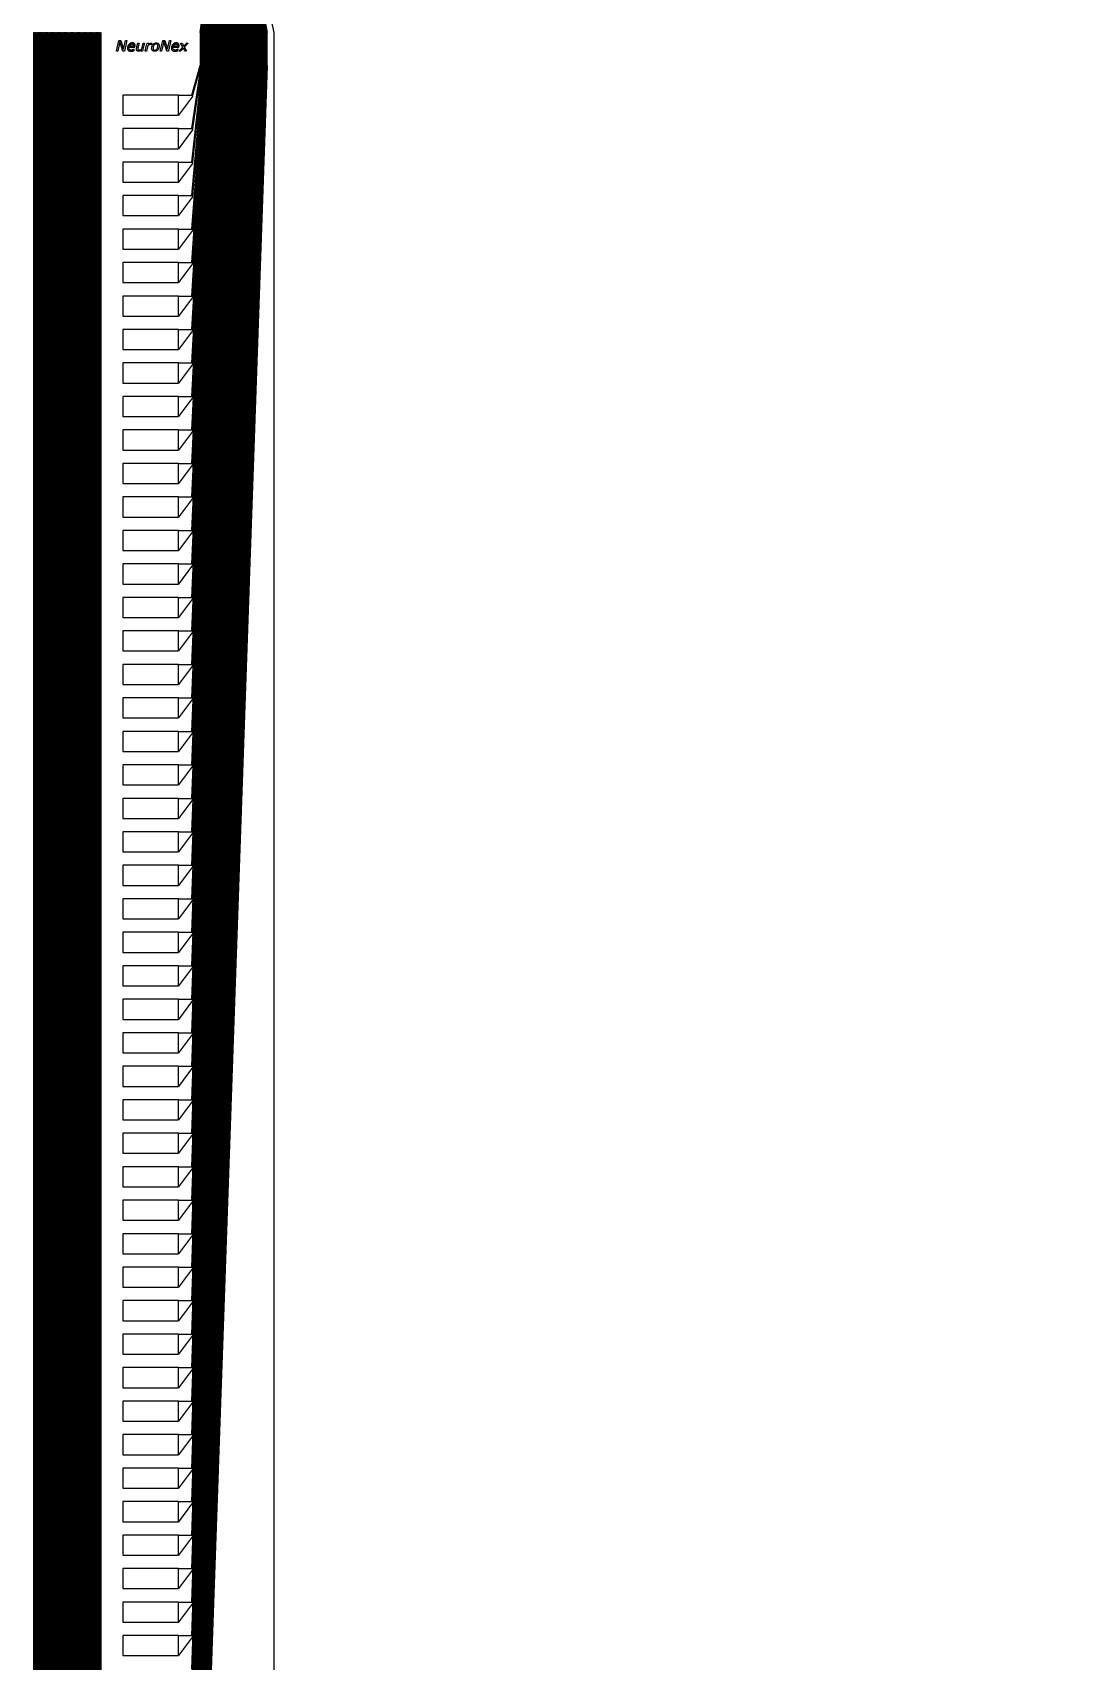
# Model space of a CAD drawing. Header units: inches. Extents: x 106592 to 209533, y 57057 to 74911.
# Drawn here: x 183285 to 186434, y 63079 to 68021 of the extents above; entities that cross this region are included whole.
import ezdxf

# ---------------------------------------------------------------- set-up
doc = ezdxf.new("R2010")
doc.units = ezdxf.units.IN
doc.header["$MEASUREMENT"] = 0
for name, color, linetype in [('metal', 221, 'Continuous'), ('nitride window', 40, 'Continuous'), ('profile', 140, 'Continuous')]:
    doc.layers.add(name, color=color, linetype=linetype)

msp = doc.modelspace()

# ---------------------------------------------------------------- linework, layer by layer
at = {"layer": 'metal'}
for points in [[(183846.6, 68411.4), (183847.2, 68411.4), (183794.6, 68021.4), (183793, 68021.4)], [(183847.8, 68411.4), (183848.4, 68411.4), (183797.8, 68021.4), (183796.2, 68021.4)], [(183849, 68411.4), (183849.6, 68411.4), (183801, 68021.4), (183799.4, 68021.4)], [(183804.2, 68021.4), (183802.6, 68021.4), (183850.2, 68411.4), (183850.8, 68411.4)], [(183851.4, 68411.4), (183852, 68411.4), (183807.4, 68021.4), (183805.8, 68021.4)], [(183810.6, 68021.4), (183809, 68021.4), (183852.6, 68411.4), (183853.2, 68411.4)], [(183853.8, 68411.4), (183854.4, 68411.4), (183813.8, 68021.4), (183812.2, 68021.4)], [(183855, 68411.4), (183855.6, 68411.4), (183817, 68021.4), (183815.4, 68021.4)], [(183818.6, 68021.4), (183820.2, 68021.4), (183856.8, 68411.4), (183856.2, 68411.4)], [(183857.4, 68411.4), (183858, 68411.4), (183823.4, 68021.4), (183821.8, 68021.4)], [(183825, 68021.4), (183826.6, 68021.4), (183859.2, 68411.4), (183858.6, 68411.4)], [(183859.8, 68411.4), (183860.4, 68411.4), (183829.8, 68021.4), (183828.2, 68021.4)], [(183831.4, 68021.4), (183833, 68021.4), (183861.6, 68411.4), (183861, 68411.4)], [(183862.2, 68411.4), (183862.8, 68411.4), (183836.2, 68021.4), (183834.6, 68021.4)], [(183863.4, 68411.4), (183864, 68411.4), (183839.4, 68021.4), (183837.8, 68021.4)], [(183864.6, 68411.4), (183865.2, 68411.4), (183842.6, 68021.4), (183841, 68021.4)], [(183865.8, 68411.4), (183866.4, 68411.4), (183845.8, 68021.4), (183844.2, 68021.4)], [(183867, 68411.4), (183867.6, 68411.4), (183849, 68021.4), (183847.4, 68021.4)], [(183852.2, 68021.4), (183850.6, 68021.4), (183868.2, 68411.4), (183868.8, 68411.4)], [(183869.4, 68411.4), (183870, 68411.4), (183855.4, 68021.4), (183853.8, 68021.4)], [(183858.6, 68021.4), (183857, 68021.4), (183870.6, 68411.4), (183871.2, 68411.4)], [(183871.8, 68411.4), (183872.4, 68411.4), (183861.8, 68021.4), (183860.2, 68021.4)], [(183873, 68411.4), (183873.6, 68411.4), (183865, 68021.4), (183863.4, 68021.4)], [(183866.6, 68021.4), (183868.2, 68021.4), (183874.8, 68411.4), (183874.2, 68411.4)], [(183875.4, 68411.4), (183876, 68411.4), (183871.4, 68021.4), (183869.8, 68021.4)], [(183873, 68021.4), (183874.6, 68021.4), (183877.2, 68411.4), (183876.6, 68411.4)], [(183877.8, 68411.4), (183878.4, 68411.4), (183877.8, 68021.4), (183876.2, 68021.4)], [(183879.4, 68021.4), (183881, 68021.4), (183879.6, 68411.4), (183879, 68411.4)], [(183880.2, 68411.4), (183880.8, 68411.4), (183884.2, 68021.4), (183882.6, 68021.4)], [(183881.4, 68411.4), (183882, 68411.4), (183887.4, 68021.4), (183885.8, 68021.4)], [(183882.6, 68411.4), (183883.2, 68411.4), (183890.6, 68021.4), (183889, 68021.4)], [(183883.8, 68411.4), (183884.4, 68411.4), (183893.8, 68021.4), (183892.2, 68021.4)], [(183885, 68411.4), (183885.6, 68411.4), (183897, 68021.4), (183895.4, 68021.4)], [(183900.2, 68021.4), (183898.6, 68021.4), (183886.2, 68411.4), (183886.8, 68411.4)], [(183887.4, 68411.4), (183888, 68411.4), (183903.4, 68021.4), (183901.8, 68021.4)], [(183906.6, 68021.4), (183905, 68021.4), (183888.6, 68411.4), (183889.2, 68411.4)], [(183889.8, 68411.4), (183890.4, 68411.4), (183909.8, 68021.4), (183908.2, 68021.4)], [(183891, 68411.4), (183891.6, 68411.4), (183913, 68021.4), (183911.4, 68021.4)], [(183914.6, 68021.4), (183916.2, 68021.4), (183892.8, 68411.4), (183892.2, 68411.4)], [(183893.4, 68411.4), (183894, 68411.4), (183919.4, 68021.4), (183917.8, 68021.4)], [(183921, 68021.4), (183922.6, 68021.4), (183895.2, 68411.4), (183894.6, 68411.4)], [(183895.8, 68411.4), (183896.4, 68411.4), (183925.8, 68021.4), (183924.2, 68021.4)], [(183927.4, 68021.4), (183929, 68021.4), (183897.6, 68411.4), (183897, 68411.4)], [(183898.2, 68411.4), (183898.8, 68411.4), (183932.2, 68021.4), (183930.6, 68021.4)], [(183899.4, 68411.4), (183900, 68411.4), (183935.4, 68021.4), (183933.8, 68021.4)], [(183900.6, 68411.4), (183901.2, 68411.4), (183938.6, 68021.4), (183937, 68021.4)], [(183901.8, 68411.4), (183902.4, 68411.4), (183941.8, 68021.4), (183940.2, 68021.4)], [(183903, 68411.4), (183903.6, 68411.4), (183945, 68021.4), (183943.4, 68021.4)], [(183948.2, 68021.4), (183946.6, 68021.4), (183904.2, 68411.4), (183904.8, 68411.4)], [(183905.4, 68411.4), (183906, 68411.4), (183951.4, 68021.4), (183949.8, 68021.4)], [(183954.6, 68021.4), (183953, 68021.4), (183906.6, 68411.4), (183907.2, 68411.4)], [(183907.8, 68411.4), (183908.4, 68411.4), (183957.8, 68021.4), (183956.2, 68021.4)], [(183909, 68411.4), (183909.6, 68411.4), (183961, 68021.4), (183959.4, 68021.4)], [(183962.6, 68021.4), (183964.2, 68021.4), (183910.8, 68411.4), (183910.2, 68411.4)], [(183911.4, 68411.4), (183912, 68411.4), (183967.4, 68021.4), (183965.8, 68021.4)], [(183969, 68021.4), (183970.6, 68021.4), (183913.2, 68411.4), (183912.6, 68411.4)], [(183913.8, 68411.4), (183914.4, 68411.4), (183973.8, 68021.4), (183972.2, 68021.4)], [(183975.4, 68021.4), (183977, 68021.4), (183915.6, 68411.4), (183915, 68411.4)], [(183916.2, 68411.4), (183916.8, 68411.4), (183980.2, 68021.4), (183978.6, 68021.4)], [(183917.4, 68411.4), (183918, 68411.4), (183983.4, 68021.4), (183981.8, 68021.4)], [(183986.6, 68021.4), (183985, 68021.4), (183918.6, 68411.4), (183919.2, 68411.4)], [(183919.8, 68411.4), (183920.4, 68411.4), (183989.8, 68021.4), (183988.2, 68021.4)], [(183993, 68021.4), (183991.4, 68021.4), (183921, 68411.4), (183921.6, 68411.4)], [(183922.2, 68411.4), (183922.8, 68411.4), (183996.2, 68021.4), (183994.6, 68021.4)], [(183290.3, 58721.4), (183288.7, 58721.4), (183288.7, 68021.4), (183290.3, 68021.4)], [(183293.5, 58721.4), (183291.9, 58721.4), (183291.9, 68021.4), (183293.5, 68021.4)], [(183296.7, 58721.4), (183295.1, 58721.4), (183295.1, 68021.4), (183296.7, 68021.4)], [(183299.9, 58721.4), (183298.3, 58721.4), (183298.3, 68021.4), (183299.9, 68021.4)], [(183303.1, 58721.4), (183301.5, 58721.4), (183301.5, 68021.4), (183303.1, 68021.4)], [(183306.3, 58721.4), (183304.7, 58721.4), (183304.7, 68021.4), (183306.3, 68021.4)], [(183309.5, 58721.4), (183307.9, 58721.4), (183307.9, 68021.4), (183309.5, 68021.4)], [(183312.7, 58721.4), (183311.1, 58721.4), (183311.1, 68021.4), (183312.7, 68021.4)], [(183315.9, 58721.4), (183314.3, 58721.4), (183314.3, 68021.4), (183315.9, 68021.4)], [(183319.1, 58721.4), (183317.5, 58721.4), (183317.5, 68021.4), (183319.1, 68021.4)], [(183322.3, 58721.4), (183320.7, 58721.4), (183320.7, 68021.4), (183322.3, 68021.4)], [(183325.5, 58721.4), (183323.9, 58721.4), (183323.9, 68021.4), (183325.5, 68021.4)], [(183328.7, 58721.4), (183327.1, 58721.4), (183327.1, 68021.4), (183328.7, 68021.4)], [(183331.9, 58721.4), (183330.3, 58721.4), (183330.3, 68021.4), (183331.9, 68021.4)], [(183335.1, 58721.4), (183333.5, 58721.4), (183333.5, 68021.4), (183335.1, 68021.4)], [(183338.3, 58721.4), (183336.7, 58721.4), (183336.7, 68021.4), (183338.3, 68021.4)], [(183341.5, 58721.4), (183339.9, 58721.4), (183339.9, 68021.4), (183341.5, 68021.4)], [(183344.7, 58721.4), (183343.1, 58721.4), (183343.1, 68021.4), (183344.7, 68021.4)], [(183347.9, 58721.4), (183346.3, 58721.4), (183346.3, 68021.4), (183347.9, 68021.4)], [(183351.1, 58721.4), (183349.5, 58721.4), (183349.5, 68021.4), (183351.1, 68021.4)], [(183354.3, 58721.4), (183352.7, 58721.4), (183352.7, 68021.4), (183354.3, 68021.4)], [(183357.5, 58721.4), (183355.9, 58721.4), (183355.9, 68021.4), (183357.5, 68021.4)], [(183360.7, 58721.4), (183359.1, 58721.4), (183359.1, 68021.4), (183360.7, 68021.4)], [(183363.9, 58721.4), (183362.3, 58721.4), (183362.3, 68021.4), (183363.9, 68021.4)], [(183367.1, 58721.4), (183365.5, 58721.4), (183365.5, 68021.4), (183367.1, 68021.4)], [(183370.3, 58721.4), (183368.7, 58721.4), (183368.7, 68021.4), (183370.3, 68021.4)], [(183373.5, 58721.4), (183371.9, 58721.4), (183371.9, 68021.4), (183373.5, 68021.4)], [(183376.7, 58721.4), (183375.1, 58721.4), (183375.1, 68021.4), (183376.7, 68021.4)], [(183379.9, 58721.4), (183378.3, 58721.4), (183378.3, 68021.4), (183379.9, 68021.4)], [(183383.1, 58721.4), (183381.5, 58721.4), (183381.5, 68021.4), (183383.1, 68021.4)], [(183386.3, 58721.4), (183384.7, 58721.4), (183384.7, 68021.4), (183386.3, 68021.4)], [(183389.5, 61418.7), (183387.9, 61418.7), (183387.9, 68021.4), (183389.5, 68021.4)], [(183392.7, 61418.7), (183391.1, 61418.7), (183391.1, 68021.4), (183392.7, 68021.4)], [(183395.9, 61418.7), (183394.3, 61418.7), (183394.3, 68021.4), (183395.9, 68021.4)], [(183399.1, 61418.7), (183397.5, 61418.7), (183397.5, 68021.4), (183399.1, 68021.4)], [(183402.3, 61418.7), (183400.7, 61418.7), (183400.7, 68021.4), (183402.3, 68021.4)], [(183405.5, 61418.7), (183403.9, 61418.7), (183403.9, 68021.4), (183405.5, 68021.4)], [(183408.7, 61418.7), (183407.1, 61418.7), (183407.1, 68021.4), (183408.7, 68021.4)], [(183411.9, 61418.7), (183410.3, 61418.7), (183410.3, 68021.4), (183411.9, 68021.4)], [(183415.1, 61418.7), (183413.5, 61418.7), (183413.5, 68021.4), (183415.1, 68021.4)], [(183418.3, 61418.7), (183416.7, 61418.7), (183416.7, 68021.4), (183418.3, 68021.4)], [(183421.5, 61418.7), (183419.9, 61418.7), (183419.9, 68021.4), (183421.5, 68021.4)], [(183424.7, 61418.7), (183423.1, 61418.7), (183423.1, 68021.4), (183424.7, 68021.4)], [(183427.9, 61418.7), (183426.3, 61418.7), (183426.3, 68021.4), (183427.9, 68021.4)], [(183431.1, 61418.7), (183429.5, 61418.7), (183429.5, 68021.4), (183431.1, 68021.4)], [(183434.3, 61418.7), (183432.7, 61418.7), (183432.7, 68021.4), (183434.3, 68021.4)], [(183437.5, 61418.7), (183435.9, 61418.7), (183435.9, 68021.4), (183437.5, 68021.4)], [(183440.7, 61418.7), (183439.1, 61418.7), (183439.1, 68021.4), (183440.7, 68021.4)], [(183443.9, 61418.7), (183442.3, 61418.7), (183442.3, 68021.4), (183443.9, 68021.4)], [(183447.1, 61418.7), (183445.5, 61418.7), (183445.5, 68021.4), (183447.1, 68021.4)], [(183450.3, 61418.7), (183448.7, 61418.7), (183448.7, 68021.4), (183450.3, 68021.4)], [(183453.5, 61418.7), (183451.9, 61418.7), (183451.9, 68021.4), (183453.5, 68021.4)], [(183456.7, 61418.7), (183455.1, 61418.7), (183455.1, 68021.4), (183456.7, 68021.4)], [(183459.9, 61418.7), (183458.3, 61418.7), (183458.3, 68021.4), (183459.9, 68021.4)], [(183463.1, 61418.7), (183461.5, 61418.7), (183461.5, 68021.4), (183463.1, 68021.4)], [(183466.3, 61418.7), (183464.7, 61418.7), (183464.7, 68021.4), (183466.3, 68021.4)], [(183469.5, 61418.7), (183467.9, 61418.7), (183467.9, 68021.4), (183469.5, 68021.4)], [(183472.7, 61418.7), (183471.1, 61418.7), (183471.1, 68021.4), (183472.7, 68021.4)], [(183475.9, 61418.7), (183474.3, 61418.7), (183474.3, 68021.4), (183475.9, 68021.4)], [(183479.1, 61418.7), (183477.5, 61418.7), (183477.5, 68021.4), (183479.1, 68021.4)], [(183482.3, 61418.7), (183480.7, 61418.7), (183480.7, 68021.4), (183482.3, 68021.4)], [(183485.5, 61418.7), (183483.9, 61418.7), (183483.9, 68021.4), (183485.5, 68021.4)], [(183488.7, 61418.7), (183487.1, 61418.7), (183487.1, 68021.4), (183488.7, 68021.4)], [(183491.9, 61418.7), (183490.3, 61418.7), (183490.3, 68021.4), (183491.9, 68021.4)], [(183793, 67921.4), (183794.6, 67921.4), (183794.6, 68021.4), (183793, 68021.4)], [(183796.2, 67921.4), (183797.8, 67921.4), (183797.8, 68021.4), (183796.2, 68021.4)], [(183799.4, 67921.4), (183801, 67921.4), (183801, 68021.4), (183799.4, 68021.4)], [(183802.6, 67921.4), (183804.2, 67921.4), (183804.2, 68021.4), (183802.6, 68021.4)], [(183805.8, 67921.4), (183807.4, 67921.4), (183807.4, 68021.4), (183805.8, 68021.4)], [(183809, 67921.4), (183810.6, 67921.4), (183810.6, 68021.4), (183809, 68021.4)], [(183812.2, 67921.4), (183813.8, 67921.4), (183813.8, 68021.4), (183812.2, 68021.4)], [(183815.4, 67921.4), (183817, 67921.4), (183817, 68021.4), (183815.4, 68021.4)], [(183818.6, 67921.4), (183820.2, 67921.4), (183820.2, 68021.4), (183818.6, 68021.4)], [(183821.8, 67921.4), (183823.4, 67921.4), (183823.4, 68021.4), (183821.8, 68021.4)], [(183825, 67921.4), (183826.6, 67921.4), (183826.6, 68021.4), (183825, 68021.4)], [(183828.2, 67921.4), (183829.8, 67921.4), (183829.8, 68021.4), (183828.2, 68021.4)], [(183831.4, 67921.4), (183833, 67921.4), (183833, 68021.4), (183831.4, 68021.4)], [(183834.6, 67921.4), (183836.2, 67921.4), (183836.2, 68021.4), (183834.6, 68021.4)], [(183837.8, 67921.4), (183839.4, 67921.4), (183839.4, 68021.4), (183837.8, 68021.4)], [(183841, 67921.4), (183842.6, 67921.4), (183842.6, 68021.4), (183841, 68021.4)], [(183844.2, 67921.4), (183845.8, 67921.4), (183845.8, 68021.4), (183844.2, 68021.4)], [(183847.4, 67921.4), (183849, 67921.4), (183849, 68021.4), (183847.4, 68021.4)], [(183850.6, 67921.4), (183852.2, 67921.4), (183852.2, 68021.4), (183850.6, 68021.4)], [(183853.8, 67921.4), (183855.4, 67921.4), (183855.4, 68021.4), (183853.8, 68021.4)], [(183857, 67921.4), (183858.6, 67921.4), (183858.6, 68021.4), (183857, 68021.4)], [(183860.2, 67921.4), (183861.8, 67921.4), (183861.8, 68021.4), (183860.2, 68021.4)], [(183863.4, 67921.4), (183865, 67921.4), (183865, 68021.4), (183863.4, 68021.4)], [(183866.6, 67921.4), (183868.2, 67921.4), (183868.2, 68021.4), (183866.6, 68021.4)], [(183869.8, 67921.4), (183871.4, 67921.4), (183871.4, 68021.4), (183869.8, 68021.4)], [(183873, 67921.4), (183874.6, 67921.4), (183874.6, 68021.4), (183873, 68021.4)], [(183876.2, 67921.4), (183877.8, 67921.4), (183877.8, 68021.4), (183876.2, 68021.4)], [(183879.4, 67921.4), (183881, 67921.4), (183881, 68021.4), (183879.4, 68021.4)], [(183882.6, 67921.4), (183884.2, 67921.4), (183884.2, 68021.4), (183882.6, 68021.4)], [(183885.8, 67921.4), (183887.4, 67921.4), (183887.4, 68021.4), (183885.8, 68021.4)], [(183889, 67921.4), (183890.6, 67921.4), (183890.6, 68021.4), (183889, 68021.4)], [(183892.2, 67921.4), (183893.8, 67921.4), (183893.8, 68021.4), (183892.2, 68021.4)], [(183895.4, 67921.4), (183897, 67921.4), (183897, 68021.4), (183895.4, 68021.4)], [(183898.6, 67921.4), (183900.2, 67921.4), (183900.2, 68021.4), (183898.6, 68021.4)], [(183901.8, 67921.4), (183903.4, 67921.4), (183903.4, 68021.4), (183901.8, 68021.4)], [(183905, 67921.4), (183906.6, 67921.4), (183906.6, 68021.4), (183905, 68021.4)], [(183908.2, 67921.4), (183909.8, 67921.4), (183909.8, 68021.4), (183908.2, 68021.4)], [(183911.4, 67921.4), (183913, 67921.4), (183913, 68021.4), (183911.4, 68021.4)], [(183914.6, 67921.4), (183916.2, 67921.4), (183916.2, 68021.4), (183914.6, 68021.4)], [(183917.8, 67921.4), (183919.4, 67921.4), (183919.4, 68021.4), (183917.8, 68021.4)], [(183921, 67921.4), (183922.6, 67921.4), (183922.6, 68021.4), (183921, 68021.4)], [(183924.2, 67921.4), (183925.8, 67921.4), (183925.8, 68021.4), (183924.2, 68021.4)], [(183927.4, 67921.4), (183929, 67921.4), (183929, 68021.4), (183927.4, 68021.4)], [(183930.6, 67921.4), (183932.2, 67921.4), (183932.2, 68021.4), (183930.6, 68021.4)], [(183933.8, 67921.4), (183935.4, 67921.4), (183935.4, 68021.4), (183933.8, 68021.4)], [(183937, 67921.4), (183938.6, 67921.4), (183938.6, 68021.4), (183937, 68021.4)], [(183940.2, 67921.4), (183941.8, 67921.4), (183941.8, 68021.4), (183940.2, 68021.4)], [(183943.4, 67921.4), (183945, 67921.4), (183945, 68021.4), (183943.4, 68021.4)], [(183946.6, 67921.4), (183948.2, 67921.4), (183948.2, 68021.4), (183946.6, 68021.4)], [(183949.8, 67921.4), (183951.4, 67921.4), (183951.4, 68021.4), (183949.8, 68021.4)], [(183953, 67921.4), (183954.6, 67921.4), (183954.6, 68021.4), (183953, 68021.4)], [(183956.2, 67921.4), (183957.8, 67921.4), (183957.8, 68021.4), (183956.2, 68021.4)], [(183959.4, 67921.4), (183961, 67921.4), (183961, 68021.4), (183959.4, 68021.4)], [(183962.6, 67921.4), (183964.2, 67921.4), (183964.2, 68021.4), (183962.6, 68021.4)], [(183965.8, 67921.4), (183967.4, 67921.4), (183967.4, 68021.4), (183965.8, 68021.4)], [(183969, 67921.4), (183970.6, 67921.4), (183970.6, 68021.4), (183969, 68021.4)], [(183972.2, 67921.4), (183973.8, 67921.4), (183973.8, 68021.4), (183972.2, 68021.4)], [(183975.4, 67921.4), (183977, 67921.4), (183977, 68021.4), (183975.4, 68021.4)], [(183978.6, 67921.4), (183980.2, 67921.4), (183980.2, 68021.4), (183978.6, 68021.4)], [(183981.8, 67921.4), (183983.4, 67921.4), (183983.4, 68021.4), (183981.8, 68021.4)], [(183985, 67921.4), (183986.6, 67921.4), (183986.6, 68021.4), (183985, 68021.4)], [(183988.2, 67921.4), (183989.8, 67921.4), (183989.8, 68021.4), (183988.2, 68021.4)], [(183991.4, 67921.4), (183993, 67921.4), (183993, 68021.4), (183991.4, 68021.4)], [(183994.6, 67921.4), (183996.2, 67921.4), (183996.2, 68021.4), (183994.6, 68021.4)], [(183538.8, 67965.4), (183546.2, 67997.4), (183552.6, 67997.4), (183560.4, 67971.2), (183566.8, 67997.4), (183570.8, 67997.4), (183563.1, 67965.4), (183558, 67965.4), (183549.3, 67994), (183542.8, 67965.4)], [(183576.8, 67977), (183594.6, 67977), (183594.9, 67978.3), (183595.1, 67979.8), (183595.4, 67981.6), (183595.4, 67982.6), (183595.3, 67983.8), (183595, 67985.1), (183594.5, 67986.3), (183594.1, 67986.9), (183593.8, 67987.4), (183593.3, 67987.9), (183592.8, 67988.3), (183592.2, 67988.8), (183591.9, 67989), (183591.3, 67989.2), (183590.4, 67989.6), (183589.6, 67989.8), (183588.7, 67989.9), (183587.8, 67990), (183586.8, 67990), (183585.9, 67990), (183585.2, 67989.9), (183584.4, 67989.8), (183583.5, 67989.6), (183582.6, 67989.4), (183581.8, 67989.1), (183580.9, 67988.7), (183579.9, 67988.2), (183579.2, 67987.7), (183578.4, 67987.1), (183577.5, 67986.4), (183576.7, 67985.5), (183576, 67984.7), (183575.2, 67983.7), (183574.7, 67982.9), (183574.2, 67982), (183573.7, 67980.9), (183573.3, 67980), (183573, 67979), (183572.7, 67978), (183572.6, 67977), (183572.5, 67976.3), (183572.4, 67975.6), (183572.3, 67974.7), (183572.3, 67974.3), (183572.3, 67973.7), (183572.4, 67973.1), (183572.4, 67972.4), (183572.5, 67971.9), (183572.6, 67971.4), (183572.7, 67970.8), (183573, 67970.2), (183573.3, 67969.5), (183573.6, 67969), (183573.8, 67968.6), (183574, 67968.4), (183574.5, 67967.8), (183574.8, 67967.5), (183575.2, 67967.1), (183575.9, 67966.6), (183576.6, 67966.2), (183577.3, 67965.9), (183577.7, 67965.7), (183578.4, 67965.5), (183578.6, 67965.4), (183579.3, 67965.2), (183579.8, 67965.1), (183580.5, 67965), (183581.1, 67964.9), (183581.8, 67964.8), (183582.3, 67964.8), (183582.8, 67964.8), (183583.3, 67964.8), (183583.7, 67964.8), (183584.4, 67964.9), (183584.9, 67964.9), (183585.5, 67965), (183586, 67965), (183586.5, 67965.1), (183587.1, 67965.3), (183587.6, 67965.4), (183588, 67965.5), (183588.4, 67965.6), (183588.9, 67965.7), (183589.3, 67965.8), (183589.7, 67966), (183590.1, 67966.1), (183590.7, 67966.3), (183591.3, 67966.5), (183592.2, 67966.9), (183593.1, 67971.2), (183592.8, 67971.2), (183592.4, 67970.9), (183591.8, 67970.5), (183591.2, 67970.2), (183590.8, 67970), (183590.3, 67969.8), (183589.8, 67969.6), (183589.4, 67969.4), (183589, 67969.3), (183588.5, 67969.1), (183588.1, 67968.9), (183587.7, 67968.8), (183587.3, 67968.7), (183586.8, 67968.6), (183586.3, 67968.5), (183585.9, 67968.4), (183585.4, 67968.3), (183584.9, 67968.3), (183584.5, 67968.2), (183583.9, 67968.2), (183583.4, 67968.2), (183583, 67968.2), (183582.5, 67968.3), (183582, 67968.3), (183581.5, 67968.4), (183581.1, 67968.5), (183580.7, 67968.6), (183580.2, 67968.8), (183579.8, 67969), (183579.5, 67969.1), (183579.2, 67969.3), (183578.8, 67969.6), (183578.5, 67969.8), (183578.2, 67970.1), (183578.1, 67970.3), (183577.8, 67970.6), (183577.6, 67970.9), (183577.4, 67971.3), (183577.3, 67971.4), (183577.1, 67971.7), (183577, 67972), (183576.9, 67972.3), (183576.8, 67972.6), (183576.7, 67973.1), (183576.6, 67973.9), (183576.6, 67974.7), (183576.6, 67975.4), (183576.7, 67976.2), (183576.8, 67976.8), (183576.8, 67977), (183576.8, 67977), (183577.4, 67980), (183577.5, 67980.3), (183577.6, 67980.6), (183577.7, 67980.9), (183577.9, 67981.3), (183578, 67981.7), (183578.2, 67982), (183578.3, 67982.3), (183578.5, 67982.6), (183578.6, 67982.8), (183578.7, 67983), (183579, 67983.3), (183579.1, 67983.5), (183579.4, 67983.8), (183579.5, 67984), (183579.9, 67984.3), (183580.1, 67984.5), (183580.4, 67984.7), (183580.6, 67985), (183580.9, 67985.2), (183581.2, 67985.4), (183581.4, 67985.5), (183581.6, 67985.7), (183581.8, 67985.8), (183582, 67985.9), (183582.2, 67986), (183582.5, 67986.1), (183582.7, 67986.2), (183582.9, 67986.3), (183583.2, 67986.4), (183583.4, 67986.4), (183583.7, 67986.5), (183583.9, 67986.6), (183584.2, 67986.7), (183584.4, 67986.7), (183584.6, 67986.7), (183584.9, 67986.8), (183585.2, 67986.8), (183585.3, 67986.8), (183585.7, 67986.8), (183586, 67986.9), (183586.2, 67986.9), (183586.4, 67986.9), (183586.7, 67986.8), (183586.9, 67986.8), (183587.1, 67986.8), (183587.3, 67986.8), (183587.4, 67986.8), (183587.6, 67986.7), (183587.9, 67986.7), (183588.2, 67986.6), (183588.4, 67986.5), (183588.5, 67986.5), (183588.7, 67986.5), (183588.8, 67986.4), (183588.9, 67986.4), (183589.1, 67986.3), (183589.2, 67986.2), (183589.3, 67986.2), (183589.4, 67986.1), (183589.5, 67986.1), (183589.6, 67986), (183589.7, 67985.9), (183589.8, 67985.9), (183589.9, 67985.8), (183590, 67985.7), (183590.1, 67985.6), (183590.2, 67985.5), (183590.3, 67985.4), (183590.5, 67985.1), (183590.7, 67984.9), (183590.8, 67984.6), (183590.9, 67984.4), (183591, 67984.2), (183591.1, 67984), (183591.1, 67983.8), (183591.2, 67983.6), (183591.3, 67983.3), (183591.3, 67983.1), (183591.4, 67982.6), (183591.4, 67982.3), (183591.4, 67982), (183591.4, 67981.6), (183591.4, 67981.3), (183591.3, 67981), (183591.3, 67980.7), (183591.3, 67980.4), (183591.2, 67980.2), (183591.2, 67980), (183577.5, 67980), (183577.4, 67980)], [(183603.4, 67989.4), (183607.5, 67989.4), (183605.1, 67979.1), (183604.3, 67975.7), (183604.1, 67974.8), (183604, 67974), (183603.9, 67973.4), (183603.8, 67972.3), (183603.8, 67971.5), (183604, 67970.6), (183604.2, 67970), (183604.5, 67969.5), (183604.8, 67969.2), (183605, 67969.1), (183605.2, 67969), (183605.4, 67968.9), (183605.6, 67968.8), (183605.9, 67968.7), (183606.2, 67968.6), (183606.4, 67968.5), (183606.7, 67968.5), (183607, 67968.5), (183607.2, 67968.4), (183607.5, 67968.4), (183607.8, 67968.4), (183608.1, 67968.4), (183608.3, 67968.4), (183608.6, 67968.5), (183608.9, 67968.5), (183609.2, 67968.5), (183609.6, 67968.6), (183609.9, 67968.7), (183610.1, 67968.8), (183610.4, 67968.9), (183610.7, 67969), (183611.1, 67969.1), (183611.4, 67969.3), (183611.9, 67969.5), (183612.3, 67969.7), (183612.6, 67969.8), (183612.9, 67970), (183613.2, 67970.1), (183613.4, 67970.2), (183613.7, 67970.4), (183614, 67970.5), (183614.2, 67970.7), (183614.4, 67970.8), (183614.6, 67970.9), (183614.9, 67971.1), (183615.1, 67971.3), (183615.3, 67971.3), (183615.4, 67971.4), (183615.4, 67971.5), (183616.8, 67977.3), (183618.6, 67985.3), (183619.6, 67989.4), (183623.7, 67989.4), (183622.2, 67983.1), (183621, 67978.1), (183620.4, 67975.4), (183618.1, 67965.4), (183614, 67965.4), (183614.6, 67968), (183614, 67967.6), (183613.2, 67967.1), (183612.2, 67966.5), (183611.4, 67966.1), (183610.6, 67965.7), (183609.9, 67965.4), (183609, 67965.1), (183608.4, 67965), (183607.8, 67964.8), (183607.1, 67964.7), (183606.3, 67964.7), (183605.7, 67964.7), (183605, 67964.8), (183604.4, 67964.8), (183603.7, 67965), (183603.3, 67965.1), (183602.8, 67965.3), (183602.2, 67965.5), (183601.9, 67965.8), (183601.6, 67966), (183601.2, 67966.2), (183600.9, 67966.6), (183600.5, 67967.1), (183600.2, 67967.6), (183599.9, 67968.2), (183599.7, 67968.8), (183599.5, 67969.5), (183599.5, 67970.1), (183599.5, 67970.7), (183599.5, 67971.3), (183599.5, 67972.2), (183599.7, 67973.2), (183599.8, 67973.8), (183600, 67974.5), (183600.3, 67976.1), (183601, 67978.8), (183602.7, 67986.4), (183603.4, 67989.4), (183603.4, 67989.4)], [(183631.6, 67989.4), (183635.7, 67989.4), (183634.9, 67985.8), (183636, 67986.6), (183637.3, 67987.4), (183638.7, 67988.1), (183640.2, 67988.7), (183641.6, 67989.1), (183642.8, 67989.3), (183643.9, 67989.4), (183645, 67989.3), (183645.9, 67989.2), (183646.5, 67989.1), (183645.6, 67985.1), (183645.3, 67985.1), (183644.7, 67985.2), (183643.7, 67985.4), (183642.6, 67985.5), (183641.6, 67985.5), (183640.5, 67985.4), (183639.3, 67985.1), (183637.7, 67984.5), (183636.7, 67984), (183635.6, 67983.4), (183634.7, 67982.8), (183634.1, 67982.4), (183630.2, 67965.4), (183626.1, 67965.4), (183629.3, 67979.3), (183631, 67987)], [(183659.5, 67990), (183661, 67990), (183662.3, 67989.7), (183663.3, 67989.5), (183664.4, 67989), (183665.6, 67988.1), (183666.4, 67987.3), (183667.3, 67986.2), (183667.9, 67984.8), (183668.2, 67983.8), (183668.5, 67982.7), (183668.5, 67981.6), (183668.5, 67980.4), (183668.5, 67978.8), (183668.3, 67977.8), (183668.1, 67976.7), (183667.9, 67975.7), (183667.7, 67975.1), (183667.4, 67974.1), (183667, 67973.3), (183666.7, 67972.5), (183666.2, 67971.6), (183665.9, 67971.1), (183665.2, 67970), (183664.3, 67969), (183663.2, 67967.9), (183661.8, 67966.8), (183660.5, 67966), (183659, 67965.4), (183657.7, 67965), (183656.4, 67964.8), (183654.7, 67964.7), (183653.6, 67964.7), (183652, 67965), (183650.9, 67965.3), (183650, 67965.7), (183649.1, 67966.2), (183648.3, 67966.8), (183647.5, 67967.6), (183646.9, 67968.6), (183646.4, 67969.6), (183646.1, 67970.5), (183645.8, 67971.7), (183645.6, 67972.9), (183645.6, 67974.4), (183645.6, 67975.3), (183645.8, 67977.1), (183646.2, 67978.9), (183646.8, 67980.6), (183647.6, 67982.5), (183648.7, 67984.3), (183649.7, 67985.7), (183650.8, 67986.8), (183652.1, 67987.7), (183653.5, 67988.6), (183655.1, 67989.3), (183656.6, 67989.7), (183657.8, 67989.9), (183658.7, 67990), (183659.4, 67990), (183659.3, 67986.6), (183658.4, 67986.6), (183657.3, 67986.5), (183656.6, 67986.3), (183655.6, 67985.9), (183654.7, 67985.3), (183653.7, 67984.6), (183652.9, 67983.7), (183652.1, 67982.5), (183651.6, 67981.7), (183651, 67980.6), (183650.5, 67979.2), (183650.2, 67977.9), (183650, 67976.7), (183649.8, 67975.3), (183649.8, 67973.5), (183650, 67972.1), (183650.5, 67970.6), (183651.1, 67969.8), (183651.8, 67969.1), (183652.7, 67968.6), (183653.6, 67968.2), (183654.8, 67968.1), (183656.1, 67968.1), (183657.6, 67968.4), (183658.8, 67968.9), (183660.2, 67969.8), (183661.7, 67971.5), (183662.5, 67972.8), (183663.2, 67974.3), (183663.8, 67976.1), (183664.2, 67978.3), (183664.2, 67979.9), (183664.2, 67981.6), (183664, 67983), (183663.5, 67984.2), (183662.9, 67985), (183662.4, 67985.6), (183661.7, 67986), (183660.6, 67986.5), (183659.7, 67986.6), (183659.4, 67986.6)], [(183671.9, 67965.4), (183679.3, 67997.4), (183685.7, 67997.4), (183693.6, 67971.3), (183700, 67997.4), (183704, 67997.4), (183696.3, 67965.4), (183691.2, 67965.4), (183682.5, 67994), (183676, 67965.4)], [(183710, 67977), (183727.8, 67977), (183728.1, 67978.3), (183728.3, 67979.9), (183728.6, 67981.6), (183728.6, 67982.6), (183728.5, 67983.8), (183728.2, 67985.2), (183727.7, 67986.4), (183727.3, 67986.9), (183727, 67987.4), (183726.5, 67987.9), (183726, 67988.4), (183725.4, 67988.8), (183725.1, 67989), (183724.5, 67989.3), (183723.5, 67989.6), (183722.8, 67989.8), (183721.9, 67990), (183721, 67990), (183720, 67990.1), (183719.1, 67990), (183718.4, 67990), (183717.6, 67989.9), (183716.7, 67989.7), (183715.8, 67989.4), (183715, 67989.1), (183714.1, 67988.8), (183713.1, 67988.2), (183712.4, 67987.7), (183711.6, 67987.1), (183710.7, 67986.4), (183709.9, 67985.6), (183709.2, 67984.7), (183708.4, 67983.8), (183707.9, 67982.9), (183707.4, 67982), (183706.9, 67981), (183706.5, 67980), (183706.2, 67979), (183705.9, 67978), (183705.8, 67977.1), (183705.7, 67976.4), (183705.6, 67975.6), (183705.5, 67974.8), (183705.5, 67974.3), (183705.5, 67973.7), (183705.5, 67973.1), (183705.6, 67972.4), (183705.7, 67971.9), (183705.8, 67971.4), (183705.9, 67970.9), (183706.2, 67970.2), (183706.5, 67969.5), (183706.8, 67969), (183707, 67968.6), (183707.2, 67968.4), (183707.7, 67967.9), (183708, 67967.5), (183708.4, 67967.1), (183709.1, 67966.7), (183709.8, 67966.2), (183710.5, 67965.9), (183710.9, 67965.7), (183711.6, 67965.5), (183711.8, 67965.4), (183712.5, 67965.2), (183713, 67965.1), (183713.7, 67965), (183714.3, 67964.9), (183715, 67964.9), (183715.5, 67964.9), (183716, 67964.9), (183716.5, 67964.8), (183716.9, 67964.9), (183717.6, 67964.9), (183718.1, 67964.9), (183718.7, 67965), (183719.2, 67965.1), (183719.7, 67965.2), (183720.3, 67965.3), (183720.8, 67965.4), (183721.2, 67965.5), (183721.6, 67965.6), (183722.1, 67965.7), (183722.5, 67965.9), (183722.9, 67966), (183723.3, 67966.1), (183723.9, 67966.4), (183724.5, 67966.6), (183725.4, 67966.9), (183726.3, 67971.2), (183726, 67971.2), (183725.6, 67970.9), (183725, 67970.6), (183724.4, 67970.2), (183724, 67970), (183723.5, 67969.8), (183723, 67969.6), (183722.6, 67969.5), (183722.2, 67969.3), (183721.7, 67969.1), (183721.3, 67969), (183720.9, 67968.9), (183720.5, 67968.7), (183720, 67968.6), (183719.5, 67968.5), (183719.1, 67968.4), (183718.6, 67968.3), (183718.1, 67968.3), (183717.7, 67968.2), (183717.1, 67968.2), (183716.6, 67968.2), (183716.2, 67968.2), (183715.7, 67968.3), (183715.2, 67968.3), (183714.7, 67968.4), (183714.3, 67968.5), (183713.9, 67968.7), (183713.4, 67968.8), (183713, 67969), (183712.7, 67969.2), (183712.4, 67969.4), (183712, 67969.6), (183711.7, 67969.9), (183711.4, 67970.2), (183711.3, 67970.3), (183711, 67970.6), (183710.8, 67970.9), (183710.6, 67971.3), (183710.5, 67971.5), (183710.3, 67971.8), (183710.2, 67972), (183710.1, 67972.3), (183710, 67972.6), (183709.9, 67973.2), (183709.8, 67974), (183709.8, 67974.7), (183709.8, 67975.4), (183709.9, 67976.2), (183710, 67976.8), (183710, 67977), (183710, 67977), (183710.6, 67980), (183710.7, 67980.3), (183710.8, 67980.6), (183710.9, 67980.9), (183711.1, 67981.4), (183711.2, 67981.7), (183711.4, 67982), (183711.5, 67982.3), (183711.7, 67982.6), (183711.8, 67982.8), (183711.9, 67983), (183712.2, 67983.4), (183712.3, 67983.5), (183712.6, 67983.8), (183712.7, 67984), (183713.1, 67984.4), (183713.3, 67984.5), (183713.6, 67984.8), (183713.8, 67985), (183714.1, 67985.2), (183714.4, 67985.4), (183714.6, 67985.5), (183714.8, 67985.7), (183715, 67985.8), (183715.2, 67985.9), (183715.4, 67986), (183715.7, 67986.1), (183715.9, 67986.2), (183716.1, 67986.3), (183716.4, 67986.4), (183716.6, 67986.5), (183716.9, 67986.6), (183717.1, 67986.6), (183717.4, 67986.7), (183717.6, 67986.7), (183717.8, 67986.8), (183718.1, 67986.8), (183718.4, 67986.8), (183718.5, 67986.9), (183718.9, 67986.9), (183719.2, 67986.9), (183719.4, 67986.9), (183719.6, 67986.9), (183719.9, 67986.9), (183720.1, 67986.9), (183720.3, 67986.8), (183720.5, 67986.8), (183720.6, 67986.8), (183720.8, 67986.8), (183721.1, 67986.7), (183721.4, 67986.7), (183721.6, 67986.6), (183721.7, 67986.6), (183721.9, 67986.5), (183722, 67986.4), (183722.1, 67986.4), (183722.3, 67986.3), (183722.4, 67986.3), (183722.5, 67986.2), (183722.6, 67986.2), (183722.7, 67986.1), (183722.8, 67986), (183722.9, 67985.9), (183723, 67985.9), (183723.1, 67985.8), (183723.2, 67985.7), (183723.3, 67985.6), (183723.4, 67985.5), (183723.5, 67985.4), (183723.7, 67985.1), (183723.9, 67984.9), (183724, 67984.7), (183724.1, 67984.4), (183724.2, 67984.2), (183724.3, 67984.1), (183724.3, 67983.8), (183724.4, 67983.6), (183724.5, 67983.3), (183724.5, 67983.1), (183724.6, 67982.6), (183724.6, 67982.4), (183724.6, 67982), (183724.6, 67981.6), (183724.6, 67981.3), (183724.5, 67981), (183724.5, 67980.8), (183724.5, 67980.5), (183724.4, 67980.2), (183724.4, 67980), (183710.7, 67980), (183710.6, 67980)], [(183733.6, 67989.4), (183738, 67989.4), (183742.8, 67980.2), (183751.6, 67989.4), (183756.5, 67989.4), (183744.4, 67977.3), (183751, 67965.4), (183746.5, 67965.4), (183741.7, 67974.5), (183732.9, 67965.4), (183728, 67965.4), (183740.1, 67977.5)], [(183860.2, 67921.4), (183861.8, 67921.4), (183769.5, 65698), (183767.3, 65698)], [(183769.5, 65799.6), (183767.3, 65799.6), (183857, 67921.4), (183858.6, 67921.4)], [(183853.8, 67921.4), (183855.4, 67921.4), (183769.5, 65901.2), (183767.3, 65901.2)], [(183769.5, 66002.8), (183767.3, 66002.8), (183850.6, 67921.4), (183852.2, 67921.4)], [(183769.5, 66104.4), (183767.3, 66104.4), (183847.4, 67921.4), (183849, 67921.4)], [(183844.2, 67921.4), (183845.8, 67921.4), (183769.5, 66206.1), (183767.3, 66206.1)], [(183863.4, 67921.4), (183865, 67921.4), (183769.5, 65596.4), (183767.3, 65596.4)], [(183866.6, 67921.4), (183868.2, 67921.4), (183769.5, 65494.8), (183767.3, 65494.8)], [(183892.2, 67921.4), (183893.8, 67921.4), (183769.5, 64682), (183767.3, 64682)], [(183889, 67921.4), (183890.6, 67921.4), (183769.5, 64783.6), (183767.3, 64783.6)], [(183869.8, 67921.4), (183871.4, 67921.4), (183769.5, 65393.2), (183767.3, 65393.2)], [(183769.5, 65291.6), (183767.3, 65291.6), (183873, 67921.4), (183874.6, 67921.4)], [(183769.5, 65190), (183767.3, 65190), (183876.2, 67921.4), (183877.8, 67921.4)], [(183879.4, 67921.4), (183881, 67921.4), (183769.5, 65088.4), (183767.3, 65088.4)], [(183769.5, 64986.8), (183767.3, 64986.8), (183882.6, 67921.4), (183884.2, 67921.4)], [(183885.8, 67921.4), (183887.4, 67921.4), (183769.5, 64885.2), (183767.3, 64885.2)], [(183834.6, 67921.4), (183836.2, 67921.4), (183769.5, 66510.9), (183767.3, 66510.9)], [(183769.5, 66612.5), (183767.3, 66612.5), (183831.4, 67921.4), (183833, 67921.4)], [(183828.2, 67921.4), (183829.8, 67921.4), (183769.5, 66714.1), (183767.3, 66714.1)], [(183769.5, 66815.7), (183767.3, 66815.7), (183825, 67921.4), (183826.6, 67921.4)], [(183769.5, 66917.3), (183767.3, 66917.3), (183821.8, 67921.4), (183823.4, 67921.4)], [(183818.6, 67921.4), (183820.2, 67921.4), (183769.5, 67018.9), (183767.3, 67018.9)], [(183837.8, 67921.4), (183839.4, 67921.4), (183769.5, 66409.3), (183767.3, 66409.3)], [(183841, 67921.4), (183842.6, 67921.4), (183769.5, 66307.7), (183767.3, 66307.7)], [(183815.4, 67921.4), (183817, 67921.4), (183769.5, 67120.5), (183767.3, 67120.5)], [(183812.2, 67921.4), (183813.8, 67921.4), (183769.5, 67222.1), (183767.3, 67222.1)], [(183793, 67921.4), (183794.6, 67921.4), (183769.5, 67831.7), (183767.3, 67831.7)], [(183769.5, 67730.1), (183767.3, 67730.1), (183796.2, 67921.4), (183797.8, 67921.4)], [(183769.5, 67628.5), (183767.3, 67628.5), (183799.4, 67921.4), (183801, 67921.4)], [(183802.6, 67921.4), (183804.2, 67921.4), (183769.5, 67526.9), (183767.3, 67526.9)], [(183769.5, 67425.3), (183767.3, 67425.3), (183805.8, 67921.4), (183807.4, 67921.4)], [(183809, 67921.4), (183810.6, 67921.4), (183769.5, 67323.7), (183767.3, 67323.7)], [(183962.6, 67921.4), (183964.2, 67921.4), (183769.5, 62446.7), (183767.3, 62446.7)], [(183769.5, 62548.3), (183767.3, 62548.3), (183959.4, 67921.4), (183961, 67921.4)], [(183956.2, 67921.4), (183957.8, 67921.4), (183769.5, 62649.9), (183767.3, 62649.9)], [(183769.5, 62751.5), (183767.3, 62751.5), (183953, 67921.4), (183954.6, 67921.4)], [(183769.5, 62853.1), (183767.3, 62853.1), (183949.8, 67921.4), (183951.4, 67921.4)], [(183946.6, 67921.4), (183948.2, 67921.4), (183769.5, 62954.7), (183767.3, 62954.7)], [(183965.8, 67921.4), (183967.4, 67921.4), (183769.5, 62345.1), (183767.3, 62345.1)], [(183969, 67921.4), (183970.6, 67921.4), (183769.5, 62243.5), (183767.3, 62243.5)], [(183994.6, 67921.4), (183996.2, 67921.4), (183769.5, 61430.7), (183767.3, 61430.7)], [(183991.4, 67921.4), (183993, 67921.4), (183769.5, 61532.3), (183767.3, 61532.3)], [(183972.2, 67921.4), (183973.8, 67921.4), (183769.5, 62141.9), (183767.3, 62141.9)], [(183769.5, 62040.3), (183767.3, 62040.3), (183975.4, 67921.4), (183977, 67921.4)], [(183769.5, 61938.7), (183767.3, 61938.7), (183978.6, 67921.4), (183980.2, 67921.4)], [(183981.8, 67921.4), (183983.4, 67921.4), (183769.5, 61837.1), (183767.3, 61837.1)], [(183769.5, 61735.5), (183767.3, 61735.5), (183985, 67921.4), (183986.6, 67921.4)], [(183988.2, 67921.4), (183989.8, 67921.4), (183769.5, 61633.9), (183767.3, 61633.9)], [(183937, 67921.4), (183938.6, 67921.4), (183769.5, 63259.5), (183767.3, 63259.5)], [(183769.5, 63361.1), (183767.3, 63361.1), (183933.8, 67921.4), (183935.4, 67921.4)], [(183930.6, 67921.4), (183932.2, 67921.4), (183769.5, 63462.7), (183767.3, 63462.7)], [(183769.5, 63564.3), (183767.3, 63564.3), (183927.4, 67921.4), (183929, 67921.4)], [(183769.5, 63666), (183767.3, 63666), (183924.2, 67921.4), (183925.8, 67921.4)], [(183921, 67921.4), (183922.6, 67921.4), (183769.5, 63767.6), (183767.3, 63767.6)], [(183940.2, 67921.4), (183941.8, 67921.4), (183769.5, 63157.9), (183767.3, 63157.9)], [(183943.4, 67921.4), (183945, 67921.4), (183769.5, 63056.3), (183767.3, 63056.3)], [(183917.8, 67921.4), (183919.4, 67921.4), (183769.5, 63869.2), (183767.3, 63869.2)], [(183914.6, 67921.4), (183916.2, 67921.4), (183769.5, 63970.8), (183767.3, 63970.8)], [(183895.4, 67921.4), (183897, 67921.4), (183769.5, 64580.4), (183767.3, 64580.4)], [(183769.5, 64478.8), (183767.3, 64478.8), (183898.6, 67921.4), (183900.2, 67921.4)], [(183769.5, 64377.2), (183767.3, 64377.2), (183901.8, 67921.4), (183903.4, 67921.4)], [(183905, 67921.4), (183906.6, 67921.4), (183769.5, 64275.6), (183767.3, 64275.6)], [(183769.5, 64174), (183767.3, 64174), (183908.2, 67921.4), (183909.8, 67921.4)], [(183911.4, 67921.4), (183913, 67921.4), (183769.5, 64072.4), (183767.3, 64072.4)], [(183727.1, 67831.7), (183557.8, 67831.7), (183557.8, 67770.8), (183727.1, 67770.8)], [(183727.1, 67770.8), (183727.1, 67831.7), (183769.5, 67831.7), (183769.5, 67827.5), (183727.1, 67770.8)], [(183727.1, 67730.1), (183557.8, 67730.1), (183557.8, 67669.1), (183727.1, 67669.1)], [(183727.1, 67669.1), (183727.1, 67730.1), (183769.5, 67730.1), (183769.5, 67725.9), (183727.1, 67669.1)], [(183727.1, 67628.5), (183557.8, 67628.5), (183557.8, 67567.5), (183727.1, 67567.5)], [(183727.1, 67567.5), (183727.1, 67628.5), (183769.5, 67628.5), (183769.5, 67624.3), (183727.1, 67567.5)], [(183727.1, 67526.9), (183557.8, 67526.9), (183557.8, 67465.9), (183727.1, 67465.9)], [(183727.1, 67465.9), (183727.1, 67526.9), (183769.5, 67526.9), (183769.5, 67522.7), (183727.1, 67465.9)], [(183727.1, 67425.3), (183557.8, 67425.3), (183557.8, 67364.3), (183727.1, 67364.3)], [(183727.1, 67364.3), (183727.1, 67425.3), (183769.5, 67425.3), (183769.5, 67421.1), (183727.1, 67364.3)], [(183727.1, 67323.7), (183557.8, 67323.7), (183557.8, 67262.7), (183727.1, 67262.7)], [(183727.1, 67262.7), (183727.1, 67323.7), (183769.5, 67323.7), (183769.5, 67319.5), (183727.1, 67262.7)], [(183727.1, 67222.1), (183557.8, 67222.1), (183557.8, 67161.1), (183727.1, 67161.1)], [(183727.1, 67161.1), (183727.1, 67222.1), (183769.5, 67222.1), (183769.5, 67217.9), (183727.1, 67161.1)], [(183727.1, 67120.5), (183557.8, 67120.5), (183557.8, 67059.5), (183727.1, 67059.5)], [(183727.1, 67059.5), (183727.1, 67120.5), (183769.5, 67120.5), (183769.5, 67116.3), (183727.1, 67059.5)], [(183727.1, 67018.9), (183557.8, 67018.9), (183557.8, 66957.9), (183727.1, 66957.9)], [(183727.1, 66957.9), (183727.1, 67018.9), (183769.5, 67018.9), (183769.5, 67014.7), (183727.1, 66957.9)], [(183727.1, 66917.3), (183557.8, 66917.3), (183557.8, 66856.3), (183727.1, 66856.3)], [(183727.1, 66856.3), (183727.1, 66917.3), (183769.5, 66917.3), (183769.5, 66913), (183727.1, 66856.3)], [(183727.1, 66815.7), (183557.8, 66815.7), (183557.8, 66754.7), (183727.1, 66754.7)], [(183727.1, 66754.7), (183727.1, 66815.7), (183769.5, 66815.7), (183769.5, 66811.4), (183727.1, 66754.7)], [(183727.1, 66714.1), (183557.8, 66714.1), (183557.8, 66653.1), (183727.1, 66653.1)], [(183727.1, 66653.1), (183727.1, 66714.1), (183769.5, 66714.1), (183769.5, 66709.8), (183727.1, 66653.1)], [(183727.1, 66612.5), (183557.8, 66612.5), (183557.8, 66551.5), (183727.1, 66551.5)], [(183727.1, 66551.5), (183727.1, 66612.5), (183769.5, 66612.5), (183769.5, 66608.2), (183727.1, 66551.5)], [(183727.1, 66510.9), (183557.8, 66510.9), (183557.8, 66449.9), (183727.1, 66449.9)], [(183727.1, 66449.9), (183727.1, 66510.9), (183769.5, 66510.9), (183769.5, 66506.6), (183727.1, 66449.9)], [(183727.1, 66409.3), (183557.8, 66409.3), (183557.8, 66348.3), (183727.1, 66348.3)], [(183727.1, 66348.3), (183727.1, 66409.3), (183769.5, 66409.3), (183769.5, 66405), (183727.1, 66348.3)], [(183727.1, 66307.7), (183557.8, 66307.7), (183557.8, 66246.7), (183727.1, 66246.7)], [(183727.1, 66246.7), (183727.1, 66307.7), (183769.5, 66307.7), (183769.5, 66303.4), (183727.1, 66246.7)], [(183727.1, 66206.1), (183557.8, 66206.1), (183557.8, 66145.1), (183727.1, 66145.1)], [(183727.1, 66145.1), (183727.1, 66206.1), (183769.5, 66206.1), (183769.5, 66201.8), (183727.1, 66145.1)], [(183727.1, 66104.4), (183557.8, 66104.4), (183557.8, 66043.5), (183727.1, 66043.5)], [(183727.1, 66043.5), (183727.1, 66104.4), (183769.5, 66104.4), (183769.5, 66100.2), (183727.1, 66043.5)], [(183727.1, 66002.8), (183557.8, 66002.8), (183557.8, 65941.9), (183727.1, 65941.9)], [(183727.1, 65941.9), (183727.1, 66002.8), (183769.5, 66002.8), (183769.5, 65998.6), (183727.1, 65941.9)], [(183727.1, 65901.2), (183557.8, 65901.2), (183557.8, 65840.3), (183727.1, 65840.3)], [(183727.1, 65840.3), (183727.1, 65901.2), (183769.5, 65901.2), (183769.5, 65897), (183727.1, 65840.3)], [(183727.1, 65799.6), (183557.8, 65799.6), (183557.8, 65738.7), (183727.1, 65738.7)], [(183727.1, 65738.7), (183727.1, 65799.6), (183769.5, 65799.6), (183769.5, 65795.4), (183727.1, 65738.7)], [(183727.1, 65698), (183557.8, 65698), (183557.8, 65637.1), (183727.1, 65637.1)], [(183727.1, 65637.1), (183727.1, 65698), (183769.5, 65698), (183769.5, 65693.8), (183727.1, 65637.1)], [(183727.1, 65596.4), (183557.8, 65596.4), (183557.8, 65535.5), (183727.1, 65535.5)], [(183727.1, 65535.5), (183727.1, 65596.4), (183769.5, 65596.4), (183769.5, 65592.2), (183727.1, 65535.5)], [(183727.1, 65494.8), (183557.8, 65494.8), (183557.8, 65433.9), (183727.1, 65433.9)], [(183727.1, 65433.9), (183727.1, 65494.8), (183769.5, 65494.8), (183769.5, 65490.6), (183727.1, 65433.9)], [(183727.1, 65393.2), (183557.8, 65393.2), (183557.8, 65332.3), (183727.1, 65332.3)], [(183727.1, 65332.3), (183727.1, 65393.2), (183769.5, 65393.2), (183769.5, 65389), (183727.1, 65332.3)], [(183727.1, 65291.6), (183557.8, 65291.6), (183557.8, 65230.7), (183727.1, 65230.7)], [(183727.1, 65230.7), (183727.1, 65291.6), (183769.5, 65291.6), (183769.5, 65287.4), (183727.1, 65230.7)], [(183727.1, 65190), (183557.8, 65190), (183557.8, 65129), (183727.1, 65129)], [(183727.1, 65129), (183727.1, 65190), (183769.5, 65190), (183769.5, 65185.8), (183727.1, 65129)], [(183727.1, 65088.4), (183557.8, 65088.4), (183557.8, 65027.4), (183727.1, 65027.4)], [(183727.1, 65027.4), (183727.1, 65088.4), (183769.5, 65088.4), (183769.5, 65084.2), (183727.1, 65027.4)], [(183727.1, 64986.8), (183557.8, 64986.8), (183557.8, 64925.8), (183727.1, 64925.8)], [(183727.1, 64925.8), (183727.1, 64986.8), (183769.5, 64986.8), (183769.5, 64982.6), (183727.1, 64925.8)], [(183727.1, 64885.2), (183557.8, 64885.2), (183557.8, 64824.2), (183727.1, 64824.2)], [(183727.1, 64824.2), (183727.1, 64885.2), (183769.5, 64885.2), (183769.5, 64881), (183727.1, 64824.2)], [(183727.1, 64783.6), (183557.8, 64783.6), (183557.8, 64722.6), (183727.1, 64722.6)], [(183727.1, 64722.6), (183727.1, 64783.6), (183769.5, 64783.6), (183769.5, 64779.4), (183727.1, 64722.6)], [(183727.1, 64682), (183557.8, 64682), (183557.8, 64621), (183727.1, 64621)], [(183727.1, 64621), (183727.1, 64682), (183769.5, 64682), (183769.5, 64677.8), (183727.1, 64621)], [(183727.1, 64580.4), (183557.8, 64580.4), (183557.8, 64519.4), (183727.1, 64519.4)], [(183727.1, 64519.4), (183727.1, 64580.4), (183769.5, 64580.4), (183769.5, 64576.2), (183727.1, 64519.4)], [(183727.1, 64478.8), (183557.8, 64478.8), (183557.8, 64417.8), (183727.1, 64417.8)], [(183727.1, 64417.8), (183727.1, 64478.8), (183769.5, 64478.8), (183769.5, 64474.6), (183727.1, 64417.8)], [(183727.1, 64377.2), (183557.8, 64377.2), (183557.8, 64316.2), (183727.1, 64316.2)], [(183727.1, 64316.2), (183727.1, 64377.2), (183769.5, 64377.2), (183769.5, 64372.9), (183727.1, 64316.2)], [(183727.1, 64275.6), (183557.8, 64275.6), (183557.8, 64214.6), (183727.1, 64214.6)], [(183727.1, 64214.6), (183727.1, 64275.6), (183769.5, 64275.6), (183769.5, 64271.3), (183727.1, 64214.6)], [(183727.1, 64174), (183557.8, 64174), (183557.8, 64113), (183727.1, 64113)], [(183727.1, 64113), (183727.1, 64174), (183769.5, 64174), (183769.5, 64169.7), (183727.1, 64113)], [(183727.1, 64072.4), (183557.8, 64072.4), (183557.8, 64011.4), (183727.1, 64011.4)], [(183727.1, 64011.4), (183727.1, 64072.4), (183769.5, 64072.4), (183769.5, 64068.1), (183727.1, 64011.4)], [(183727.1, 63970.8), (183557.8, 63970.8), (183557.8, 63909.8), (183727.1, 63909.8)], [(183727.1, 63909.8), (183727.1, 63970.8), (183769.5, 63970.8), (183769.5, 63966.5), (183727.1, 63909.8)], [(183727.1, 63869.2), (183557.8, 63869.2), (183557.8, 63808.2), (183727.1, 63808.2)], [(183727.1, 63808.2), (183727.1, 63869.2), (183769.5, 63869.2), (183769.5, 63864.9), (183727.1, 63808.2)], [(183727.1, 63767.6), (183557.8, 63767.6), (183557.8, 63706.6), (183727.1, 63706.6)], [(183727.1, 63706.6), (183727.1, 63767.6), (183769.5, 63767.6), (183769.5, 63763.3), (183727.1, 63706.6)], [(183727.1, 63666), (183557.8, 63666), (183557.8, 63605), (183727.1, 63605)], [(183727.1, 63605), (183727.1, 63666), (183769.5, 63666), (183769.5, 63661.7), (183727.1, 63605)], [(183727.1, 63564.3), (183557.8, 63564.3), (183557.8, 63503.4), (183727.1, 63503.4)], [(183727.1, 63503.4), (183727.1, 63564.3), (183769.5, 63564.3), (183769.5, 63560.1), (183727.1, 63503.4)], [(183727.1, 63462.7), (183557.8, 63462.7), (183557.8, 63401.8), (183727.1, 63401.8)], [(183727.1, 63401.8), (183727.1, 63462.7), (183769.5, 63462.7), (183769.5, 63458.5), (183727.1, 63401.8)], [(183727.1, 63361.1), (183557.8, 63361.1), (183557.8, 63300.2), (183727.1, 63300.2)], [(183727.1, 63300.2), (183727.1, 63361.1), (183769.5, 63361.1), (183769.5, 63356.9), (183727.1, 63300.2)], [(183727.1, 63259.5), (183557.8, 63259.5), (183557.8, 63198.6), (183727.1, 63198.6)], [(183727.1, 63198.6), (183727.1, 63259.5), (183769.5, 63259.5), (183769.5, 63255.3), (183727.1, 63198.6)], [(183727.1, 63157.9), (183557.8, 63157.9), (183557.8, 63097), (183727.1, 63097)], [(183727.1, 63097), (183727.1, 63157.9), (183769.5, 63157.9), (183769.5, 63153.7), (183727.1, 63097)]]:
    msp.add_lwpolyline(points, close=True, dxfattribs=at)
at = {"layer": 'nitride window'}
for points in [[(183727.1, 67831.7), (183557.8, 67831.7), (183557.8, 67770.8), (183727.1, 67770.8)], [(183727.1, 67730.1), (183557.8, 67730.1), (183557.8, 67669.1), (183727.1, 67669.1)], [(183727.1, 67628.5), (183557.8, 67628.5), (183557.8, 67567.5), (183727.1, 67567.5)], [(183727.1, 67526.9), (183557.8, 67526.9), (183557.8, 67465.9), (183727.1, 67465.9)], [(183727.1, 67425.3), (183557.8, 67425.3), (183557.8, 67364.3), (183727.1, 67364.3)], [(183727.1, 67323.7), (183557.8, 67323.7), (183557.8, 67262.7), (183727.1, 67262.7)], [(183727.1, 67222.1), (183557.8, 67222.1), (183557.8, 67161.1), (183727.1, 67161.1)], [(183727.1, 67120.5), (183557.8, 67120.5), (183557.8, 67059.5), (183727.1, 67059.5)], [(183727.1, 67018.9), (183557.8, 67018.9), (183557.8, 66957.9), (183727.1, 66957.9)], [(183727.1, 66917.3), (183557.8, 66917.3), (183557.8, 66856.3), (183727.1, 66856.3)], [(183727.1, 66815.7), (183557.8, 66815.7), (183557.8, 66754.7), (183727.1, 66754.7)], [(183727.1, 66714.1), (183557.8, 66714.1), (183557.8, 66653.1), (183727.1, 66653.1)], [(183727.1, 66612.5), (183557.8, 66612.5), (183557.8, 66551.5), (183727.1, 66551.5)], [(183727.1, 66510.9), (183557.8, 66510.9), (183557.8, 66449.9), (183727.1, 66449.9)], [(183727.1, 66409.3), (183557.8, 66409.3), (183557.8, 66348.3), (183727.1, 66348.3)], [(183727.1, 66307.7), (183557.8, 66307.7), (183557.8, 66246.7), (183727.1, 66246.7)], [(183727.1, 66206.1), (183557.8, 66206.1), (183557.8, 66145.1), (183727.1, 66145.1)], [(183727.1, 66104.4), (183557.8, 66104.4), (183557.8, 66043.5), (183727.1, 66043.5)], [(183727.1, 66002.8), (183557.8, 66002.8), (183557.8, 65941.9), (183727.1, 65941.9)], [(183727.1, 65901.2), (183557.8, 65901.2), (183557.8, 65840.3), (183727.1, 65840.3)], [(183727.1, 65799.6), (183557.8, 65799.6), (183557.8, 65738.7), (183727.1, 65738.7)], [(183727.1, 65698), (183557.8, 65698), (183557.8, 65637.1), (183727.1, 65637.1)], [(183727.1, 65596.4), (183557.8, 65596.4), (183557.8, 65535.5), (183727.1, 65535.5)], [(183727.1, 65494.8), (183557.8, 65494.8), (183557.8, 65433.9), (183727.1, 65433.9)], [(183727.1, 65393.2), (183557.8, 65393.2), (183557.8, 65332.3), (183727.1, 65332.3)], [(183727.1, 65291.6), (183557.8, 65291.6), (183557.8, 65230.7), (183727.1, 65230.7)], [(183727.1, 65190), (183557.8, 65190), (183557.8, 65129), (183727.1, 65129)], [(183727.1, 65088.4), (183557.8, 65088.4), (183557.8, 65027.4), (183727.1, 65027.4)], [(183727.1, 64986.8), (183557.8, 64986.8), (183557.8, 64925.8), (183727.1, 64925.8)], [(183727.1, 64885.2), (183557.8, 64885.2), (183557.8, 64824.2), (183727.1, 64824.2)], [(183727.1, 64783.6), (183557.8, 64783.6), (183557.8, 64722.6), (183727.1, 64722.6)], [(183727.1, 64682), (183557.8, 64682), (183557.8, 64621), (183727.1, 64621)], [(183727.1, 64580.4), (183557.8, 64580.4), (183557.8, 64519.4), (183727.1, 64519.4)], [(183727.1, 64478.8), (183557.8, 64478.8), (183557.8, 64417.8), (183727.1, 64417.8)], [(183727.1, 64377.2), (183557.8, 64377.2), (183557.8, 64316.2), (183727.1, 64316.2)], [(183727.1, 64275.6), (183557.8, 64275.6), (183557.8, 64214.6), (183727.1, 64214.6)], [(183727.1, 64174), (183557.8, 64174), (183557.8, 64113), (183727.1, 64113)], [(183727.1, 64072.4), (183557.8, 64072.4), (183557.8, 64011.4), (183727.1, 64011.4)], [(183727.1, 63970.8), (183557.8, 63970.8), (183557.8, 63909.8), (183727.1, 63909.8)], [(183727.1, 63869.2), (183557.8, 63869.2), (183557.8, 63808.2), (183727.1, 63808.2)], [(183727.1, 63767.6), (183557.8, 63767.6), (183557.8, 63706.6), (183727.1, 63706.6)], [(183727.1, 63666), (183557.8, 63666), (183557.8, 63605), (183727.1, 63605)], [(183727.1, 63564.3), (183557.8, 63564.3), (183557.8, 63503.4), (183727.1, 63503.4)], [(183727.1, 63462.7), (183557.8, 63462.7), (183557.8, 63401.8), (183727.1, 63401.8)], [(183727.1, 63361.1), (183557.8, 63361.1), (183557.8, 63300.2), (183727.1, 63300.2)], [(183727.1, 63259.5), (183557.8, 63259.5), (183557.8, 63198.6), (183727.1, 63198.6)], [(183727.1, 63157.9), (183557.8, 63157.9), (183557.8, 63097), (183727.1, 63097)]]:
    msp.add_lwpolyline(points, close=True, dxfattribs=at)
at = {"layer": 'profile'}
msp.add_lwpolyline([(182639.7, 68411.4), (183929.7, 68411.4), (184016.2, 68021.4), (184016.2, 57981.8), (184036.2, 57961.8), (186414.1, 57961.8), (186434.1, 57941.8), (186434.1, 57298.3), (186414.1, 57278.3), (180155.3, 57278.3), (180135.3, 57298.3), (180135.3, 57941.8), (180155.3, 57961.8), (182533.2, 57961.8), (182553.2, 57981.8), (182553.2, 68021.4)], close=True, dxfattribs=at)

doc.saveas('drawing.dxf')
